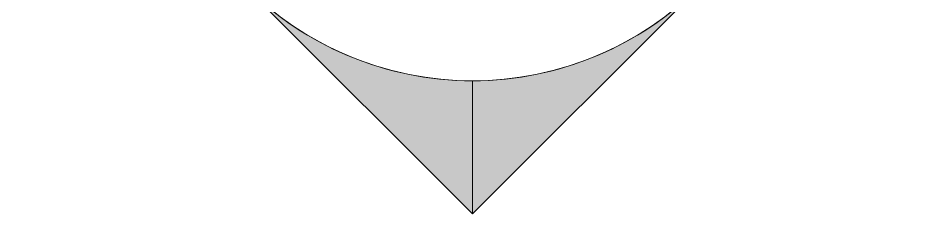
# Model space of a CAD drawing. Header units: millimetres. Extents: x 15401 to 36280, y -2060 to 13564.
# Drawn here: x 20543 to 20995.6, y 3568.5 to 3666 of the extents above; entities that cross this region are included whole.
import ezdxf

# ---------------------------------------------------------------- set-up
doc = ezdxf.new("R2010")
doc.units = ezdxf.units.MM
doc.layers.add('G-ANNO-SYMB', color=111, linetype='Continuous', lineweight=9)

# ---------------------------------------------------------------- blocks, each defined once
blk = doc.blocks.new('Detail View - M_Section Head - Filled SHOP DWG-1002450-Elevation Front 1')
at = {"layer": 'G-ANNO-SYMB'}
h = blk.add_hatch(color=256, dxfattribs=at)
edge = h.paths.add_edge_path()
edge.add_line((20543.04, 3794.82), (20609.31, 3794.82))
edge.add_arc((20769.31, 3794.82), 160, 180, 225)
edge.add_line((20656.17, 3681.68), (20543.04, 3794.82))
h = blk.add_hatch(color=256, dxfattribs=at)
edge = h.paths.add_edge_path()
edge.add_line((20995.58, 3794.82), (20882.45, 3681.68))
edge.add_arc((20769.31, 3794.82), 160, 315, 360)
edge.add_line((20929.31, 3794.82), (20995.58, 3794.82))
h = blk.add_hatch(color=256, dxfattribs=at)
edge = h.paths.add_edge_path()
edge.add_line((20769.31, 3568.54), (20656.17, 3681.68))
edge.add_arc((20769.31, 3794.82), 160, 225, 270)
edge.add_line((20769.31, 3634.82), (20769.31, 3568.54))
h = blk.add_hatch(color=256, dxfattribs=at)
edge = h.paths.add_edge_path()
edge.add_line((20769.31, 3568.54), (20769.31, 3634.82))
edge.add_arc((20769.31, 3794.82), 160, 270, 315)
edge.add_line((20882.45, 3681.68), (20769.31, 3568.54))
for p, q in [((20769.31, 3568.54), (20543.04, 3794.82)), ((20609.31, 3794.82), (20543.04, 3794.82)), ((20543.04, 3794.82), (20656.17, 3681.68)), ((20609.31, 3794.82), (20543.04, 3794.82)), ((20769.31, 3568.54), (20995.58, 3794.82)), ((20882.45, 3681.68), (20995.58, 3794.82)), ((20929.31, 3794.82), (20995.58, 3794.82)), ((20995.58, 3794.82), (20929.31, 3794.82)), ((20656.17, 3681.68), (20769.31, 3568.54)), ((20769.31, 3568.54), (20882.45, 3681.68)), ((20769.31, 3634.82), (20769.31, 3568.54)), ((20769.31, 3568.54), (20769.31, 3634.82))]:
    blk.add_line(p, q, dxfattribs=at)
for start, end in [(360, 180), (180, 360), (180, 225), (315, 0), (225, 270), (270, 315)]:
    blk.add_arc((20769.31, 3794.82), 160, start, end, dxfattribs=at)

msp = doc.modelspace()

# ---------------------------------------------------------------- block references
at = {"layer": 'G-ANNO-SYMB'}
msp.add_blockref('Detail View - M_Section Head - Filled SHOP DWG-1002450-Elevation Front 1', (0, 0), dxfattribs=at)

doc.saveas('drawing.dxf')
